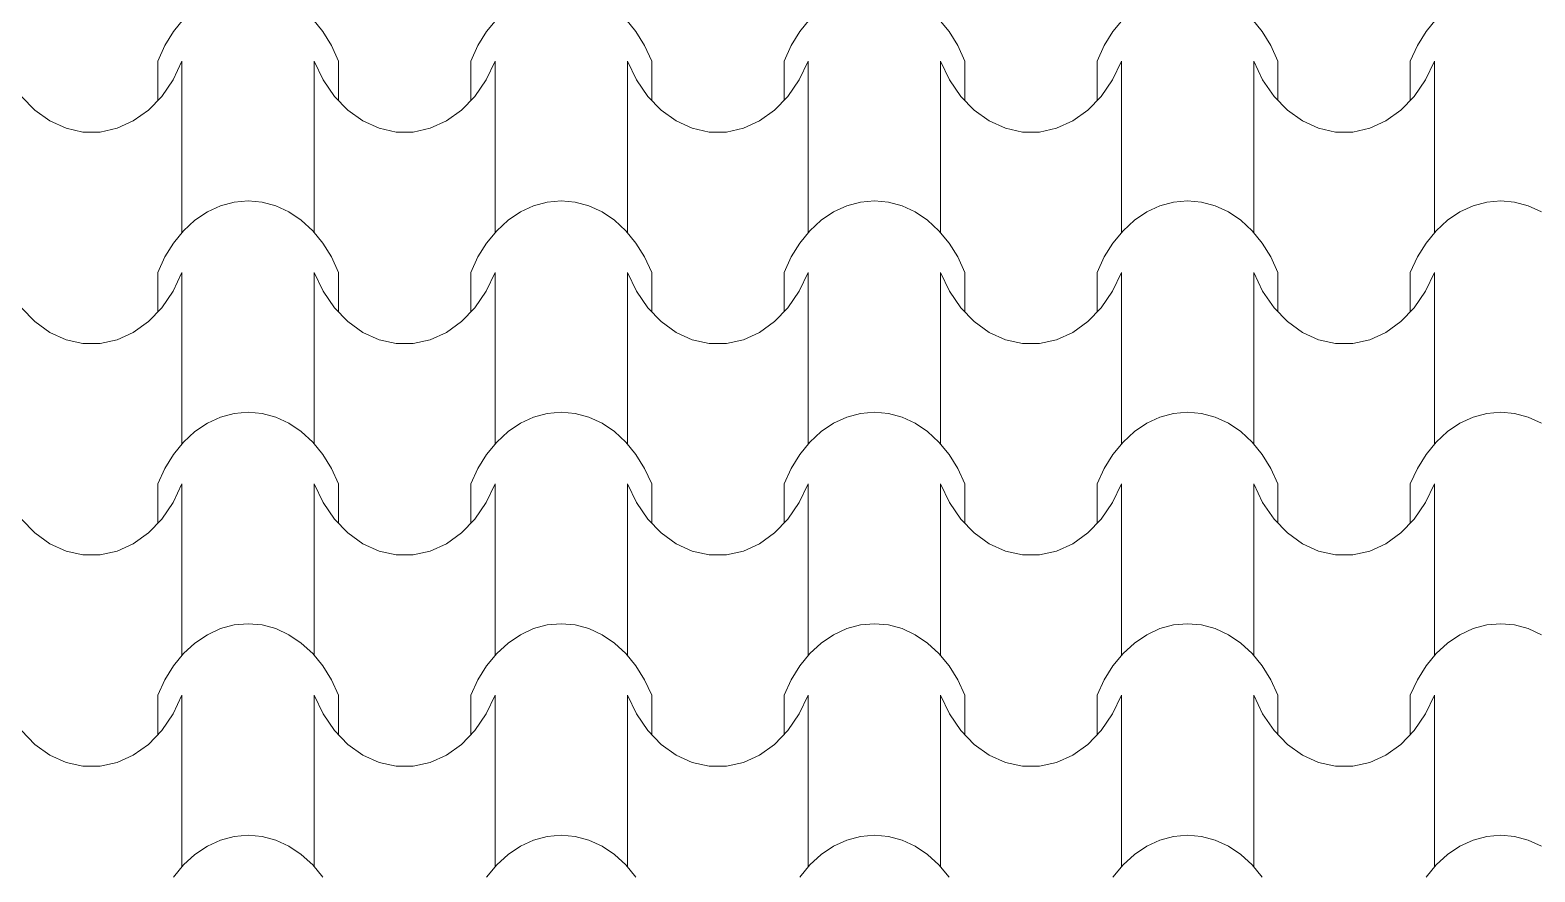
# Model space of a CAD drawing. Header units: millimetres. Extents: x 42452 to 2852333, y -419346 to 834876.
# Drawn here: x 2630240 to 2633486, y 649887 to 651705 of the extents above; entities that cross this region are included whole.
import ezdxf

# ---------------------------------------------------------------- set-up
doc = ezdxf.new("R2010")
doc.units = ezdxf.units.MM
doc.layers.add('M-2 keramitin shtrixi_Ном._пера__21_Pen_No__1', color=7, linetype='Continuous', lineweight=15)
doc.layers.add('memar', color=7, linetype='Continuous', lineweight=25)

# ---------------------------------------------------------------- blocks, each defined once
blk = doc.blocks.new('*X17')
at = {"layer": 'M-2 keramitin shtrixi_Ном._пера__21_Pen_No__1', "color": 7, "linetype": 'Continuous', "lineweight": 15}
for p, q in [((-255790, -1359009), (-255768.2, -1358982.3)), ((-255489.8, -1358982.3), (-255468, -1359009)), ((-255114.5, -1359009), (-255092.6, -1358982.3)), ((-254814.3, -1358982.3), (-254792.5, -1359009)), ((-254438.9, -1359009), (-254417.1, -1358982.3)), ((-254138.7, -1358982.3), (-254116.9, -1359009)), ((-253763.3, -1359009), (-253741.5, -1358982.3)), ((-253463.2, -1358982.3), (-253441.3, -1359009)), ((-253087.8, -1359009), (-253066, -1358982.3)), ((-255808.7, -1359039.2), (-255790, -1359009)), ((-255468, -1359009), (-255449.3, -1359039.2)), ((-255133.2, -1359039.2), (-255114.5, -1359009)), ((-254792.5, -1359009), (-254773.7, -1359039.2)), ((-254457.6, -1359039.2), (-254438.9, -1359009)), ((-254116.9, -1359009), (-254098.2, -1359039.2)), ((-253782.1, -1359039.2), (-253763.3, -1359009)), ((-253441.3, -1359009), (-253422.6, -1359039.2)), ((-253106.5, -1359039.2), (-253087.8, -1359009)), ((-255824, -1359072.4), (-255808.7, -1359039.2)), ((-255449.3, -1359039.2), (-255434, -1359072.4)), ((-255148.5, -1359072.4), (-255133.2, -1359039.2)), ((-254773.7, -1359039.2), (-254758.4, -1359072.4)), ((-254472.9, -1359072.4), (-254457.6, -1359039.2)), ((-254098.2, -1359039.2), (-254082.9, -1359072.4)), ((-253797.4, -1359072.4), (-253782.1, -1359039.2)), ((-253422.6, -1359039.2), (-253407.3, -1359072.4)), ((-253121.8, -1359072.4), (-253106.5, -1359039.2)), ((-255824, -1359157.5), (-255824, -1359072.4)), ((-255771.8, -1359072.4), (-255791.1, -1359113)), ((-255771.8, -1359257.5), (-255771.8, -1359072.4)), ((-255486.3, -1359257.5), (-255486.3, -1359072.4)), ((-255466.9, -1359113), (-255486.3, -1359072.4)), ((-255434, -1359157.5), (-255434, -1359072.4)), ((-255148.5, -1359157.5), (-255148.5, -1359072.4)), ((-255096.2, -1359072.4), (-255115.5, -1359113)), ((-255096.2, -1359257.5), (-255096.2, -1359072.4)), ((-254810.7, -1359257.5), (-254810.7, -1359072.4)), ((-254791.4, -1359113), (-254810.7, -1359072.4)), ((-254758.4, -1359157.5), (-254758.4, -1359072.4)), ((-254472.9, -1359157.5), (-254472.9, -1359072.4)), ((-254420.7, -1359072.4), (-254440, -1359113)), ((-254420.7, -1359257.5), (-254420.7, -1359072.4)), ((-254135.1, -1359257.5), (-254135.1, -1359072.4)), ((-254115.8, -1359113), (-254135.1, -1359072.4)), ((-254082.9, -1359157.5), (-254082.9, -1359072.4)), ((-253797.4, -1359157.5), (-253797.4, -1359072.4)), ((-253745.1, -1359072.4), (-253764.4, -1359113)), ((-253745.1, -1359257.5), (-253745.1, -1359072.4)), ((-253459.6, -1359257.5), (-253459.6, -1359072.4)), ((-253440.3, -1359113), (-253459.6, -1359072.4)), ((-253407.3, -1359157.5), (-253407.3, -1359072.4)), ((-253121.8, -1359157.5), (-253121.8, -1359072.4)), ((-253069.5, -1359072.4), (-253088.9, -1359113)), ((-253069.5, -1359257.5), (-253069.5, -1359072.4)), ((-255791.1, -1359113), (-255815.5, -1359148.7)), ((-255442.5, -1359148.7), (-255466.9, -1359113)), ((-255115.5, -1359113), (-255140, -1359148.7)), ((-254767, -1359148.7), (-254791.4, -1359113)), ((-254440, -1359113), (-254464.4, -1359148.7)), ((-254091.4, -1359148.7), (-254115.8, -1359113)), ((-253764.4, -1359113), (-253788.8, -1359148.7)), ((-253415.8, -1359148.7), (-253440.3, -1359113)), ((-253088.9, -1359113), (-253113.3, -1359148.7)), ((-256089.3, -1359178.6), (-256118.1, -1359148.7)), ((-255815.5, -1359148.7), (-255844.3, -1359178.6)), ((-255413.7, -1359178.6), (-255442.5, -1359148.7)), ((-255140, -1359148.7), (-255168.8, -1359178.6)), ((-254738.2, -1359178.6), (-254767, -1359148.7)), ((-254464.4, -1359148.7), (-254493.2, -1359178.6)), ((-254062.6, -1359178.6), (-254091.4, -1359148.7)), ((-253788.8, -1359148.7), (-253817.6, -1359178.6)), ((-253387, -1359178.6), (-253415.8, -1359148.7)), ((-253113.3, -1359148.7), (-253142.1, -1359178.6)), ((-256056.9, -1359201.8), (-256089.3, -1359178.6)), ((-255844.3, -1359178.6), (-255876.7, -1359201.8)), ((-255381.3, -1359201.8), (-255413.7, -1359178.6)), ((-255168.8, -1359178.6), (-255201.1, -1359201.8)), ((-254705.8, -1359201.8), (-254738.2, -1359178.6)), ((-254493.2, -1359178.6), (-254525.6, -1359201.8)), ((-254030.2, -1359201.8), (-254062.6, -1359178.6)), ((-253817.6, -1359178.6), (-253850, -1359201.8)), ((-253354.7, -1359201.8), (-253387, -1359178.6)), ((-253142.1, -1359178.6), (-253174.4, -1359201.8)), ((-256021.9, -1359217.7), (-256056.9, -1359201.8)), ((-255985.4, -1359225.7), (-256021.9, -1359217.7)), ((-255911.7, -1359217.7), (-255948.2, -1359225.7)), ((-255876.7, -1359201.8), (-255911.7, -1359217.7)), ((-255346.4, -1359217.7), (-255381.3, -1359201.8)), ((-255309.8, -1359225.7), (-255346.4, -1359217.7)), ((-255236.1, -1359217.7), (-255272.7, -1359225.7)), ((-255201.1, -1359201.8), (-255236.1, -1359217.7)), ((-254670.8, -1359217.7), (-254705.8, -1359201.8)), ((-254634.2, -1359225.7), (-254670.8, -1359217.7)), ((-254560.5, -1359217.7), (-254597.1, -1359225.7)), ((-254525.6, -1359201.8), (-254560.5, -1359217.7)), ((-253995.3, -1359217.7), (-254030.2, -1359201.8)), ((-253958.7, -1359225.7), (-253995.3, -1359217.7)), ((-253885, -1359217.7), (-253921.6, -1359225.7)), ((-253850, -1359201.8), (-253885, -1359217.7)), ((-253319.7, -1359217.7), (-253354.7, -1359201.8)), ((-253283.1, -1359225.7), (-253319.7, -1359217.7)), ((-253209.4, -1359217.7), (-253246, -1359225.7)), ((-253174.4, -1359201.8), (-253209.4, -1359217.7)), ((-255966.8, -1359225.7), (-255985.4, -1359225.7)), ((-255948.2, -1359225.7), (-255966.8, -1359225.7)), ((-255291.2, -1359225.7), (-255309.8, -1359225.7)), ((-255272.7, -1359225.7), (-255291.2, -1359225.7)), ((-254615.7, -1359225.7), (-254634.2, -1359225.7)), ((-254597.1, -1359225.7), (-254615.7, -1359225.7)), ((-253940.1, -1359225.7), (-253958.7, -1359225.7)), ((-253921.6, -1359225.7), (-253940.1, -1359225.7)), ((-253264.6, -1359225.7), (-253283.1, -1359225.7)), ((-253246, -1359225.7), (-253264.6, -1359225.7)), ((-255771.8, -1359442.6), (-255771.8, -1359257.5)), ((-255486.3, -1359442.6), (-255486.3, -1359257.5)), ((-255096.2, -1359442.6), (-255096.2, -1359257.5)), ((-254810.7, -1359442.6), (-254810.7, -1359257.5)), ((-254420.7, -1359442.6), (-254420.7, -1359257.5)), ((-254135.1, -1359442.6), (-254135.1, -1359257.5)), ((-253745.1, -1359442.6), (-253745.1, -1359257.5)), ((-253459.6, -1359442.6), (-253459.6, -1359257.5)), ((-253069.5, -1359442.6), (-253069.5, -1359257.5)), ((-255688.6, -1359385.1), (-255659.1, -1359377.1)), ((-255659.1, -1359377.1), (-255629, -1359374.5)), ((-255629, -1359374.5), (-255598.9, -1359377.1)), ((-255598.9, -1359377.1), (-255569.4, -1359385.1)), ((-255013.1, -1359385.1), (-254983.6, -1359377.1)), ((-254983.6, -1359377.1), (-254953.5, -1359374.5)), ((-254953.5, -1359374.5), (-254923.4, -1359377.1)), ((-254923.4, -1359377.1), (-254893.8, -1359385.1)), ((-254337.5, -1359385.1), (-254308, -1359377.1)), ((-254308, -1359377.1), (-254277.9, -1359374.5)), ((-254277.9, -1359374.5), (-254247.8, -1359377.1)), ((-254247.8, -1359377.1), (-254218.3, -1359385.1)), ((-253662, -1359385.1), (-253632.4, -1359377.1)), ((-253632.4, -1359377.1), (-253602.3, -1359374.5)), ((-253602.3, -1359374.5), (-253572.2, -1359377.1)), ((-253572.2, -1359377.1), (-253542.7, -1359385.1)), ((-252986.4, -1359385.1), (-252956.9, -1359377.1)), ((-252956.9, -1359377.1), (-252926.8, -1359374.5)), ((-252926.8, -1359374.5), (-252896.7, -1359377.1)), ((-252896.7, -1359377.1), (-252867.2, -1359385.1)), ((-255743.7, -1359416.2), (-255717, -1359398.2)), ((-255717, -1359398.2), (-255688.6, -1359385.1)), ((-255569.4, -1359385.1), (-255541, -1359398.2)), ((-255541, -1359398.2), (-255514.3, -1359416.2)), ((-255068.1, -1359416.2), (-255041.4, -1359398.2)), ((-255041.4, -1359398.2), (-255013.1, -1359385.1)), ((-254893.8, -1359385.1), (-254865.5, -1359398.2)), ((-254865.5, -1359398.2), (-254838.8, -1359416.2)), ((-254392.6, -1359416.2), (-254365.9, -1359398.2)), ((-254365.9, -1359398.2), (-254337.5, -1359385.1)), ((-254218.3, -1359385.1), (-254189.9, -1359398.2)), ((-254189.9, -1359398.2), (-254163.2, -1359416.2)), ((-253717, -1359416.2), (-253690.3, -1359398.2)), ((-253690.3, -1359398.2), (-253662, -1359385.1)), ((-253542.7, -1359385.1), (-253514.3, -1359398.2)), ((-253514.3, -1359398.2), (-253487.7, -1359416.2)), ((-253041.5, -1359416.2), (-253014.8, -1359398.2)), ((-253014.8, -1359398.2), (-252986.4, -1359385.1)), ((-252867.2, -1359385.1), (-252838.8, -1359398.2)), ((-255790, -1359465.3), (-255768.2, -1359438.7)), ((-255768.2, -1359438.7), (-255743.7, -1359416.2)), ((-255514.3, -1359416.2), (-255489.8, -1359438.7)), ((-255489.8, -1359438.7), (-255468, -1359465.3)), ((-255114.5, -1359465.3), (-255092.6, -1359438.7)), ((-255092.6, -1359438.7), (-255068.1, -1359416.2)), ((-254838.8, -1359416.2), (-254814.3, -1359438.7)), ((-254814.3, -1359438.7), (-254792.5, -1359465.3)), ((-254438.9, -1359465.3), (-254417.1, -1359438.7)), ((-254417.1, -1359438.7), (-254392.6, -1359416.2)), ((-254163.2, -1359416.2), (-254138.7, -1359438.7)), ((-254138.7, -1359438.7), (-254116.9, -1359465.3)), ((-253763.3, -1359465.3), (-253741.5, -1359438.7)), ((-253741.5, -1359438.7), (-253717, -1359416.2)), ((-253487.7, -1359416.2), (-253463.2, -1359438.7)), ((-253463.2, -1359438.7), (-253441.3, -1359465.3)), ((-253087.8, -1359465.3), (-253066, -1359438.7)), ((-253066, -1359438.7), (-253041.5, -1359416.2)), ((-255808.7, -1359495.5), (-255790, -1359465.3)), ((-255468, -1359465.3), (-255449.3, -1359495.5)), ((-255133.2, -1359495.5), (-255114.5, -1359465.3)), ((-254792.5, -1359465.3), (-254773.7, -1359495.5)), ((-254457.6, -1359495.5), (-254438.9, -1359465.3)), ((-254116.9, -1359465.3), (-254098.2, -1359495.5)), ((-253782.1, -1359495.5), (-253763.3, -1359465.3)), ((-253441.3, -1359465.3), (-253422.6, -1359495.5)), ((-253106.5, -1359495.5), (-253087.8, -1359465.3)), ((-255824, -1359528.8), (-255808.7, -1359495.5)), ((-255449.3, -1359495.5), (-255434, -1359528.8)), ((-255148.5, -1359528.8), (-255133.2, -1359495.5)), ((-254773.7, -1359495.5), (-254758.4, -1359528.8)), ((-254472.9, -1359528.8), (-254457.6, -1359495.5)), ((-254098.2, -1359495.5), (-254082.9, -1359528.8)), ((-253797.4, -1359528.8), (-253782.1, -1359495.5)), ((-253422.6, -1359495.5), (-253407.3, -1359528.8)), ((-253121.8, -1359528.8), (-253106.5, -1359495.5)), ((-255824, -1359613.9), (-255824, -1359528.8)), ((-255771.8, -1359528.8), (-255791.1, -1359569.3)), ((-255771.8, -1359713.9), (-255771.8, -1359528.8)), ((-255486.3, -1359713.9), (-255486.3, -1359528.8)), ((-255466.9, -1359569.3), (-255486.3, -1359528.8)), ((-255434, -1359613.9), (-255434, -1359528.8)), ((-255148.5, -1359613.9), (-255148.5, -1359528.8)), ((-255096.2, -1359528.8), (-255115.5, -1359569.3)), ((-255096.2, -1359713.9), (-255096.2, -1359528.8)), ((-254810.7, -1359713.9), (-254810.7, -1359528.8)), ((-254791.4, -1359569.3), (-254810.7, -1359528.8)), ((-254758.4, -1359613.9), (-254758.4, -1359528.8)), ((-254472.9, -1359613.9), (-254472.9, -1359528.8)), ((-254420.7, -1359528.8), (-254440, -1359569.3)), ((-254420.7, -1359713.9), (-254420.7, -1359528.8)), ((-254135.1, -1359713.9), (-254135.1, -1359528.8)), ((-254115.8, -1359569.3), (-254135.1, -1359528.8)), ((-254082.9, -1359613.9), (-254082.9, -1359528.8)), ((-253797.4, -1359613.9), (-253797.4, -1359528.8)), ((-253745.1, -1359528.8), (-253764.4, -1359569.3)), ((-253745.1, -1359713.9), (-253745.1, -1359528.8)), ((-253459.6, -1359713.9), (-253459.6, -1359528.8)), ((-253440.3, -1359569.3), (-253459.6, -1359528.8)), ((-253407.3, -1359613.9), (-253407.3, -1359528.8)), ((-253121.8, -1359613.9), (-253121.8, -1359528.8)), ((-253069.5, -1359528.8), (-253088.9, -1359569.3)), ((-253069.5, -1359713.9), (-253069.5, -1359528.8)), ((-255791.1, -1359569.3), (-255815.5, -1359605)), ((-255442.5, -1359605), (-255466.9, -1359569.3)), ((-255115.5, -1359569.3), (-255140, -1359605)), ((-254767, -1359605), (-254791.4, -1359569.3)), ((-254440, -1359569.3), (-254464.4, -1359605)), ((-254091.4, -1359605), (-254115.8, -1359569.3)), ((-253764.4, -1359569.3), (-253788.8, -1359605)), ((-253415.8, -1359605), (-253440.3, -1359569.3)), ((-253088.9, -1359569.3), (-253113.3, -1359605)), ((-256089.3, -1359634.9), (-256118.1, -1359605)), ((-255815.5, -1359605), (-255844.3, -1359634.9)), ((-255413.7, -1359634.9), (-255442.5, -1359605)), ((-255140, -1359605), (-255168.8, -1359634.9)), ((-254738.2, -1359634.9), (-254767, -1359605)), ((-254464.4, -1359605), (-254493.2, -1359634.9)), ((-254062.6, -1359634.9), (-254091.4, -1359605)), ((-253788.8, -1359605), (-253817.6, -1359634.9)), ((-253387, -1359634.9), (-253415.8, -1359605)), ((-253113.3, -1359605), (-253142.1, -1359634.9)), ((-256056.9, -1359658.2), (-256089.3, -1359634.9)), ((-255844.3, -1359634.9), (-255876.7, -1359658.2)), ((-255381.3, -1359658.2), (-255413.7, -1359634.9)), ((-255168.8, -1359634.9), (-255201.1, -1359658.2)), ((-254705.8, -1359658.2), (-254738.2, -1359634.9)), ((-254493.2, -1359634.9), (-254525.6, -1359658.2)), ((-254030.2, -1359658.2), (-254062.6, -1359634.9)), ((-253817.6, -1359634.9), (-253850, -1359658.2)), ((-253354.7, -1359658.2), (-253387, -1359634.9)), ((-253142.1, -1359634.9), (-253174.4, -1359658.2)), ((-256021.9, -1359674), (-256056.9, -1359658.2)), ((-255876.7, -1359658.2), (-255911.7, -1359674)), ((-255346.4, -1359674), (-255381.3, -1359658.2)), ((-255201.1, -1359658.2), (-255236.1, -1359674)), ((-254670.8, -1359674), (-254705.8, -1359658.2)), ((-254525.6, -1359658.2), (-254560.5, -1359674)), ((-253995.3, -1359674), (-254030.2, -1359658.2)), ((-253850, -1359658.2), (-253885, -1359674)), ((-253319.7, -1359674), (-253354.7, -1359658.2)), ((-253174.4, -1359658.2), (-253209.4, -1359674)), ((-255985.4, -1359682.1), (-256021.9, -1359674)), ((-255966.8, -1359682.1), (-255985.4, -1359682.1)), ((-255948.2, -1359682.1), (-255966.8, -1359682.1)), ((-255911.7, -1359674), (-255948.2, -1359682.1)), ((-255309.8, -1359682.1), (-255346.4, -1359674)), ((-255291.2, -1359682.1), (-255309.8, -1359682.1)), ((-255272.7, -1359682.1), (-255291.2, -1359682.1)), ((-255236.1, -1359674), (-255272.7, -1359682.1)), ((-254634.2, -1359682.1), (-254670.8, -1359674)), ((-254615.7, -1359682.1), (-254634.2, -1359682.1)), ((-254597.1, -1359682.1), (-254615.7, -1359682.1)), ((-254560.5, -1359674), (-254597.1, -1359682.1)), ((-253958.7, -1359682.1), (-253995.3, -1359674)), ((-253940.1, -1359682.1), (-253958.7, -1359682.1)), ((-253921.6, -1359682.1), (-253940.1, -1359682.1)), ((-253885, -1359674), (-253921.6, -1359682.1)), ((-253283.1, -1359682.1), (-253319.7, -1359674)), ((-253264.6, -1359682.1), (-253283.1, -1359682.1)), ((-253246, -1359682.1), (-253264.6, -1359682.1)), ((-253209.4, -1359674), (-253246, -1359682.1)), ((-255771.8, -1359898.9), (-255771.8, -1359713.9)), ((-255486.3, -1359898.9), (-255486.3, -1359713.9)), ((-255096.2, -1359898.9), (-255096.2, -1359713.9)), ((-254810.7, -1359898.9), (-254810.7, -1359713.9)), ((-254420.7, -1359898.9), (-254420.7, -1359713.9)), ((-254135.1, -1359898.9), (-254135.1, -1359713.9)), ((-253745.1, -1359898.9), (-253745.1, -1359713.9)), ((-253459.6, -1359898.9), (-253459.6, -1359713.9)), ((-253069.5, -1359898.9), (-253069.5, -1359713.9)), ((-255688.6, -1359841.4), (-255659.1, -1359833.5)), ((-255659.1, -1359833.5), (-255629, -1359830.8)), ((-255629, -1359830.8), (-255598.9, -1359833.5)), ((-255598.9, -1359833.5), (-255569.4, -1359841.4)), ((-255013.1, -1359841.4), (-254983.6, -1359833.5)), ((-254983.6, -1359833.5), (-254953.5, -1359830.8)), ((-254953.5, -1359830.8), (-254923.4, -1359833.5)), ((-254923.4, -1359833.5), (-254893.8, -1359841.4)), ((-254337.5, -1359841.4), (-254308, -1359833.5)), ((-254308, -1359833.5), (-254277.9, -1359830.8)), ((-254277.9, -1359830.8), (-254247.8, -1359833.5)), ((-254247.8, -1359833.5), (-254218.3, -1359841.4)), ((-253662, -1359841.4), (-253632.4, -1359833.5)), ((-253632.4, -1359833.5), (-253602.3, -1359830.8)), ((-253602.3, -1359830.8), (-253572.2, -1359833.5)), ((-253572.2, -1359833.5), (-253542.7, -1359841.4)), ((-252986.4, -1359841.4), (-252956.9, -1359833.5)), ((-252956.9, -1359833.5), (-252926.8, -1359830.8)), ((-252926.8, -1359830.8), (-252896.7, -1359833.5)), ((-252896.7, -1359833.5), (-252867.2, -1359841.4)), ((-255743.7, -1359872.5), (-255717, -1359854.5)), ((-255717, -1359854.5), (-255688.6, -1359841.4)), ((-255569.4, -1359841.4), (-255541, -1359854.5)), ((-255541, -1359854.5), (-255514.3, -1359872.5)), ((-255068.1, -1359872.5), (-255041.4, -1359854.5)), ((-255041.4, -1359854.5), (-255013.1, -1359841.4)), ((-254893.8, -1359841.4), (-254865.5, -1359854.5)), ((-254865.5, -1359854.5), (-254838.8, -1359872.5)), ((-254392.6, -1359872.5), (-254365.9, -1359854.5)), ((-254365.9, -1359854.5), (-254337.5, -1359841.4)), ((-254218.3, -1359841.4), (-254189.9, -1359854.5)), ((-254189.9, -1359854.5), (-254163.2, -1359872.5)), ((-253717, -1359872.5), (-253690.3, -1359854.5)), ((-253690.3, -1359854.5), (-253662, -1359841.4)), ((-253542.7, -1359841.4), (-253514.3, -1359854.5)), ((-253514.3, -1359854.5), (-253487.7, -1359872.5)), ((-253041.5, -1359872.5), (-253014.8, -1359854.5)), ((-253014.8, -1359854.5), (-252986.4, -1359841.4)), ((-252867.2, -1359841.4), (-252838.8, -1359854.5)), ((-255790, -1359921.7), (-255768.2, -1359895)), ((-255768.2, -1359895), (-255743.7, -1359872.5)), ((-255514.3, -1359872.5), (-255489.8, -1359895)), ((-255489.8, -1359895), (-255468, -1359921.7)), ((-255114.5, -1359921.7), (-255092.6, -1359895)), ((-255092.6, -1359895), (-255068.1, -1359872.5)), ((-254838.8, -1359872.5), (-254814.3, -1359895)), ((-254814.3, -1359895), (-254792.5, -1359921.7)), ((-254438.9, -1359921.7), (-254417.1, -1359895)), ((-254417.1, -1359895), (-254392.6, -1359872.5)), ((-254163.2, -1359872.5), (-254138.7, -1359895)), ((-254138.7, -1359895), (-254116.9, -1359921.7)), ((-253763.3, -1359921.7), (-253741.5, -1359895)), ((-253741.5, -1359895), (-253717, -1359872.5)), ((-253487.7, -1359872.5), (-253463.2, -1359895)), ((-253463.2, -1359895), (-253441.3, -1359921.7)), ((-253087.8, -1359921.7), (-253066, -1359895)), ((-253066, -1359895), (-253041.5, -1359872.5)), ((-255808.7, -1359951.9), (-255790, -1359921.7)), ((-255468, -1359921.7), (-255449.3, -1359951.9)), ((-255133.2, -1359951.9), (-255114.5, -1359921.7)), ((-254792.5, -1359921.7), (-254773.7, -1359951.9)), ((-254457.6, -1359951.9), (-254438.9, -1359921.7)), ((-254116.9, -1359921.7), (-254098.2, -1359951.9)), ((-253782.1, -1359951.9), (-253763.3, -1359921.7)), ((-253441.3, -1359921.7), (-253422.6, -1359951.9)), ((-253106.5, -1359951.9), (-253087.8, -1359921.7)), ((-255824, -1359985.1), (-255808.7, -1359951.9)), ((-255449.3, -1359951.9), (-255434, -1359985.1)), ((-255148.5, -1359985.1), (-255133.2, -1359951.9)), ((-254773.7, -1359951.9), (-254758.4, -1359985.1)), ((-254472.9, -1359985.1), (-254457.6, -1359951.9)), ((-254098.2, -1359951.9), (-254082.9, -1359985.1)), ((-253797.4, -1359985.1), (-253782.1, -1359951.9)), ((-253422.6, -1359951.9), (-253407.3, -1359985.1)), ((-253121.8, -1359985.1), (-253106.5, -1359951.9)), ((-255824, -1360070.2), (-255824, -1359985.1)), ((-255771.8, -1359985.1), (-255791.1, -1360025.6)), ((-255771.8, -1360170.2), (-255771.8, -1359985.1)), ((-255486.3, -1360170.2), (-255486.3, -1359985.1)), ((-255466.9, -1360025.6), (-255486.3, -1359985.1)), ((-255434, -1360070.2), (-255434, -1359985.1)), ((-255148.5, -1360070.2), (-255148.5, -1359985.1)), ((-255096.2, -1359985.1), (-255115.5, -1360025.6)), ((-255096.2, -1360170.2), (-255096.2, -1359985.1)), ((-254810.7, -1360170.2), (-254810.7, -1359985.1)), ((-254791.4, -1360025.6), (-254810.7, -1359985.1)), ((-254758.4, -1360070.2), (-254758.4, -1359985.1)), ((-254472.9, -1360070.2), (-254472.9, -1359985.1)), ((-254420.7, -1359985.1), (-254440, -1360025.6)), ((-254420.7, -1360170.2), (-254420.7, -1359985.1)), ((-254135.1, -1360170.2), (-254135.1, -1359985.1)), ((-254115.8, -1360025.6), (-254135.1, -1359985.1)), ((-254082.9, -1360070.2), (-254082.9, -1359985.1)), ((-253797.4, -1360070.2), (-253797.4, -1359985.1)), ((-253745.1, -1359985.1), (-253764.4, -1360025.6)), ((-253745.1, -1360170.2), (-253745.1, -1359985.1)), ((-253459.6, -1360170.2), (-253459.6, -1359985.1)), ((-253440.3, -1360025.6), (-253459.6, -1359985.1)), ((-253407.3, -1360070.2), (-253407.3, -1359985.1)), ((-253121.8, -1360070.2), (-253121.8, -1359985.1)), ((-253069.5, -1359985.1), (-253088.9, -1360025.6)), ((-253069.5, -1360170.2), (-253069.5, -1359985.1)), ((-255791.1, -1360025.6), (-255815.5, -1360061.4)), ((-255442.5, -1360061.4), (-255466.9, -1360025.6)), ((-255115.5, -1360025.6), (-255140, -1360061.4)), ((-254767, -1360061.4), (-254791.4, -1360025.6)), ((-254440, -1360025.6), (-254464.4, -1360061.4)), ((-254091.4, -1360061.4), (-254115.8, -1360025.6)), ((-253764.4, -1360025.6), (-253788.8, -1360061.4)), ((-253415.8, -1360061.4), (-253440.3, -1360025.6)), ((-253088.9, -1360025.6), (-253113.3, -1360061.4)), ((-256089.3, -1360091.3), (-256118.1, -1360061.4)), ((-255815.5, -1360061.4), (-255844.3, -1360091.3)), ((-255413.7, -1360091.3), (-255442.5, -1360061.4)), ((-255140, -1360061.4), (-255168.8, -1360091.3)), ((-254738.2, -1360091.3), (-254767, -1360061.4)), ((-254464.4, -1360061.4), (-254493.2, -1360091.3)), ((-254062.6, -1360091.3), (-254091.4, -1360061.4)), ((-253788.8, -1360061.4), (-253817.6, -1360091.3)), ((-253387, -1360091.3), (-253415.8, -1360061.4)), ((-253113.3, -1360061.4), (-253142.1, -1360091.3)), ((-256056.9, -1360114.5), (-256089.3, -1360091.3)), ((-255844.3, -1360091.3), (-255876.7, -1360114.5)), ((-255381.3, -1360114.5), (-255413.7, -1360091.3)), ((-255168.8, -1360091.3), (-255201.1, -1360114.5)), ((-254705.8, -1360114.5), (-254738.2, -1360091.3)), ((-254493.2, -1360091.3), (-254525.6, -1360114.5)), ((-254030.2, -1360114.5), (-254062.6, -1360091.3)), ((-253817.6, -1360091.3), (-253850, -1360114.5)), ((-253354.7, -1360114.5), (-253387, -1360091.3)), ((-253142.1, -1360091.3), (-253174.4, -1360114.5)), ((-256021.9, -1360130.4), (-256056.9, -1360114.5)), ((-255876.7, -1360114.5), (-255911.7, -1360130.4)), ((-255346.4, -1360130.4), (-255381.3, -1360114.5)), ((-255201.1, -1360114.5), (-255236.1, -1360130.4)), ((-254670.8, -1360130.4), (-254705.8, -1360114.5)), ((-254525.6, -1360114.5), (-254560.5, -1360130.4)), ((-253995.3, -1360130.4), (-254030.2, -1360114.5)), ((-253850, -1360114.5), (-253885, -1360130.4)), ((-253319.7, -1360130.4), (-253354.7, -1360114.5)), ((-253174.4, -1360114.5), (-253209.4, -1360130.4)), ((-255985.4, -1360138.4), (-256021.9, -1360130.4)), ((-255966.8, -1360138.4), (-255985.4, -1360138.4)), ((-255948.2, -1360138.4), (-255966.8, -1360138.4)), ((-255911.7, -1360130.4), (-255948.2, -1360138.4)), ((-255309.8, -1360138.4), (-255346.4, -1360130.4)), ((-255291.2, -1360138.4), (-255309.8, -1360138.4)), ((-255272.7, -1360138.4), (-255291.2, -1360138.4)), ((-255236.1, -1360130.4), (-255272.7, -1360138.4)), ((-254634.2, -1360138.4), (-254670.8, -1360130.4)), ((-254615.7, -1360138.4), (-254634.2, -1360138.4)), ((-254597.1, -1360138.4), (-254615.7, -1360138.4)), ((-254560.5, -1360130.4), (-254597.1, -1360138.4)), ((-253958.7, -1360138.4), (-253995.3, -1360130.4)), ((-253940.1, -1360138.4), (-253958.7, -1360138.4)), ((-253921.6, -1360138.4), (-253940.1, -1360138.4)), ((-253885, -1360130.4), (-253921.6, -1360138.4)), ((-253283.1, -1360138.4), (-253319.7, -1360130.4)), ((-253264.6, -1360138.4), (-253283.1, -1360138.4)), ((-253246, -1360138.4), (-253264.6, -1360138.4)), ((-253209.4, -1360130.4), (-253246, -1360138.4)), ((-255771.8, -1360355.3), (-255771.8, -1360170.2)), ((-255486.3, -1360355.3), (-255486.3, -1360170.2)), ((-255096.2, -1360355.3), (-255096.2, -1360170.2)), ((-254810.7, -1360355.3), (-254810.7, -1360170.2)), ((-254420.7, -1360355.3), (-254420.7, -1360170.2)), ((-254135.1, -1360355.3), (-254135.1, -1360170.2)), ((-253745.1, -1360355.3), (-253745.1, -1360170.2)), ((-253459.6, -1360355.3), (-253459.6, -1360170.2)), ((-253069.5, -1360355.3), (-253069.5, -1360170.2)), ((-255688.6, -1360297.8), (-255659.1, -1360289.8)), ((-255659.1, -1360289.8), (-255629, -1360287.2)), ((-255629, -1360287.2), (-255598.9, -1360289.8)), ((-255598.9, -1360289.8), (-255569.4, -1360297.8)), ((-255013.1, -1360297.8), (-254983.6, -1360289.8)), ((-254983.6, -1360289.8), (-254953.5, -1360287.2)), ((-254953.5, -1360287.2), (-254923.4, -1360289.8)), ((-254923.4, -1360289.8), (-254893.8, -1360297.8)), ((-254337.5, -1360297.8), (-254308, -1360289.8)), ((-254308, -1360289.8), (-254277.9, -1360287.2)), ((-254277.9, -1360287.2), (-254247.8, -1360289.8)), ((-254247.8, -1360289.8), (-254218.3, -1360297.8)), ((-253662, -1360297.8), (-253632.4, -1360289.8)), ((-253632.4, -1360289.8), (-253602.3, -1360287.2)), ((-253602.3, -1360287.2), (-253572.2, -1360289.8)), ((-253572.2, -1360289.8), (-253542.7, -1360297.8)), ((-252986.4, -1360297.8), (-252956.9, -1360289.8)), ((-252956.9, -1360289.8), (-252926.8, -1360287.2)), ((-252926.8, -1360287.2), (-252896.7, -1360289.8)), ((-252896.7, -1360289.8), (-252867.2, -1360297.8)), ((-255743.7, -1360328.9), (-255717, -1360310.9)), ((-255717, -1360310.9), (-255688.6, -1360297.8)), ((-255569.4, -1360297.8), (-255541, -1360310.9)), ((-255541, -1360310.9), (-255514.3, -1360328.9)), ((-255068.1, -1360328.9), (-255041.4, -1360310.9)), ((-255041.4, -1360310.9), (-255013.1, -1360297.8)), ((-254893.8, -1360297.8), (-254865.5, -1360310.9)), ((-254865.5, -1360310.9), (-254838.8, -1360328.9)), ((-254392.6, -1360328.9), (-254365.9, -1360310.9)), ((-254365.9, -1360310.9), (-254337.5, -1360297.8)), ((-254218.3, -1360297.8), (-254189.9, -1360310.9)), ((-254189.9, -1360310.9), (-254163.2, -1360328.9)), ((-253717, -1360328.9), (-253690.3, -1360310.9)), ((-253690.3, -1360310.9), (-253662, -1360297.8)), ((-253542.7, -1360297.8), (-253514.3, -1360310.9)), ((-253514.3, -1360310.9), (-253487.7, -1360328.9)), ((-253041.5, -1360328.9), (-253014.8, -1360310.9)), ((-253014.8, -1360310.9), (-252986.4, -1360297.8)), ((-252867.2, -1360297.8), (-252838.8, -1360310.9)), ((-255790, -1360378), (-255768.2, -1360351.4)), ((-255768.2, -1360351.4), (-255743.7, -1360328.9)), ((-255514.3, -1360328.9), (-255489.8, -1360351.4)), ((-255489.8, -1360351.4), (-255468, -1360378)), ((-255114.5, -1360378), (-255092.6, -1360351.4)), ((-255092.6, -1360351.4), (-255068.1, -1360328.9)), ((-254838.8, -1360328.9), (-254814.3, -1360351.4)), ((-254814.3, -1360351.4), (-254792.5, -1360378)), ((-254438.9, -1360378), (-254417.1, -1360351.4)), ((-254417.1, -1360351.4), (-254392.6, -1360328.9)), ((-254163.2, -1360328.9), (-254138.7, -1360351.4)), ((-254138.7, -1360351.4), (-254116.9, -1360378)), ((-253763.3, -1360378), (-253741.5, -1360351.4)), ((-253741.5, -1360351.4), (-253717, -1360328.9)), ((-253487.7, -1360328.9), (-253463.2, -1360351.4)), ((-253463.2, -1360351.4), (-253441.3, -1360378)), ((-253087.8, -1360378), (-253066, -1360351.4)), ((-253066, -1360351.4), (-253041.5, -1360328.9)), ((-255808.7, -1360408.2), (-255790, -1360378)), ((-255468, -1360378), (-255449.3, -1360408.2)), ((-255133.2, -1360408.2), (-255114.5, -1360378)), ((-254792.5, -1360378), (-254773.7, -1360408.2)), ((-254457.6, -1360408.2), (-254438.9, -1360378)), ((-254116.9, -1360378), (-254098.2, -1360408.2)), ((-253782.1, -1360408.2), (-253763.3, -1360378)), ((-253441.3, -1360378), (-253422.6, -1360408.2)), ((-253106.5, -1360408.2), (-253087.8, -1360378)), ((-255824, -1360441.5), (-255808.7, -1360408.2)), ((-255449.3, -1360408.2), (-255434, -1360441.5)), ((-255148.5, -1360441.5), (-255133.2, -1360408.2)), ((-254773.7, -1360408.2), (-254758.4, -1360441.5)), ((-254472.9, -1360441.5), (-254457.6, -1360408.2)), ((-254098.2, -1360408.2), (-254082.9, -1360441.5)), ((-253797.4, -1360441.5), (-253782.1, -1360408.2)), ((-253422.6, -1360408.2), (-253407.3, -1360441.5)), ((-253121.8, -1360441.5), (-253106.5, -1360408.2)), ((-255824, -1360526.6), (-255824, -1360441.5)), ((-255771.8, -1360441.5), (-255791.1, -1360482)), ((-255771.8, -1360626.6), (-255771.8, -1360441.5)), ((-255486.3, -1360626.6), (-255486.3, -1360441.5)), ((-255466.9, -1360482), (-255486.3, -1360441.5)), ((-255434, -1360526.6), (-255434, -1360441.5)), ((-255148.5, -1360526.6), (-255148.5, -1360441.5)), ((-255096.2, -1360441.5), (-255115.5, -1360482)), ((-255096.2, -1360626.6), (-255096.2, -1360441.5)), ((-254810.7, -1360626.6), (-254810.7, -1360441.5)), ((-254791.4, -1360482), (-254810.7, -1360441.5)), ((-254758.4, -1360526.6), (-254758.4, -1360441.5)), ((-254472.9, -1360526.6), (-254472.9, -1360441.5)), ((-254420.7, -1360441.5), (-254440, -1360482)), ((-254420.7, -1360626.6), (-254420.7, -1360441.5)), ((-254135.1, -1360626.6), (-254135.1, -1360441.5)), ((-254115.8, -1360482), (-254135.1, -1360441.5)), ((-254082.9, -1360526.6), (-254082.9, -1360441.5)), ((-253797.4, -1360526.6), (-253797.4, -1360441.5)), ((-253745.1, -1360441.5), (-253764.4, -1360482)), ((-253745.1, -1360626.6), (-253745.1, -1360441.5)), ((-253459.6, -1360626.6), (-253459.6, -1360441.5)), ((-253440.3, -1360482), (-253459.6, -1360441.5)), ((-253407.3, -1360526.6), (-253407.3, -1360441.5)), ((-253121.8, -1360526.6), (-253121.8, -1360441.5)), ((-253069.5, -1360441.5), (-253088.9, -1360482)), ((-253069.5, -1360626.6), (-253069.5, -1360441.5)), ((-255791.1, -1360482), (-255815.5, -1360517.7)), ((-255442.5, -1360517.7), (-255466.9, -1360482)), ((-255115.5, -1360482), (-255140, -1360517.7)), ((-254767, -1360517.7), (-254791.4, -1360482)), ((-254440, -1360482), (-254464.4, -1360517.7)), ((-254091.4, -1360517.7), (-254115.8, -1360482)), ((-253764.4, -1360482), (-253788.8, -1360517.7)), ((-253415.8, -1360517.7), (-253440.3, -1360482)), ((-253088.9, -1360482), (-253113.3, -1360517.7)), ((-256089.3, -1360547.6), (-256118.1, -1360517.7)), ((-256056.9, -1360570.9), (-256089.3, -1360547.6)), ((-255844.3, -1360547.6), (-255876.7, -1360570.9)), ((-255815.5, -1360517.7), (-255844.3, -1360547.6)), ((-255413.7, -1360547.6), (-255442.5, -1360517.7)), ((-255381.3, -1360570.9), (-255413.7, -1360547.6)), ((-255168.8, -1360547.6), (-255201.1, -1360570.9)), ((-255140, -1360517.7), (-255168.8, -1360547.6)), ((-254738.2, -1360547.6), (-254767, -1360517.7)), ((-254705.8, -1360570.9), (-254738.2, -1360547.6)), ((-254493.2, -1360547.6), (-254525.6, -1360570.9)), ((-254464.4, -1360517.7), (-254493.2, -1360547.6)), ((-254062.6, -1360547.6), (-254091.4, -1360517.7)), ((-254030.2, -1360570.9), (-254062.6, -1360547.6)), ((-253817.6, -1360547.6), (-253850, -1360570.9)), ((-253788.8, -1360517.7), (-253817.6, -1360547.6)), ((-253387, -1360547.6), (-253415.8, -1360517.7)), ((-253354.7, -1360570.9), (-253387, -1360547.6)), ((-253142.1, -1360547.6), (-253174.4, -1360570.9)), ((-253113.3, -1360517.7), (-253142.1, -1360547.6)), ((-256021.9, -1360586.7), (-256056.9, -1360570.9)), ((-255876.7, -1360570.9), (-255911.7, -1360586.7)), ((-255346.4, -1360586.7), (-255381.3, -1360570.9)), ((-255201.1, -1360570.9), (-255236.1, -1360586.7)), ((-254670.8, -1360586.7), (-254705.8, -1360570.9)), ((-254525.6, -1360570.9), (-254560.5, -1360586.7)), ((-253995.3, -1360586.7), (-254030.2, -1360570.9)), ((-253850, -1360570.9), (-253885, -1360586.7)), ((-253319.7, -1360586.7), (-253354.7, -1360570.9)), ((-253174.4, -1360570.9), (-253209.4, -1360586.7)), ((-255985.4, -1360594.8), (-256021.9, -1360586.7)), ((-255966.8, -1360594.8), (-255985.4, -1360594.8)), ((-255948.2, -1360594.8), (-255966.8, -1360594.8)), ((-255911.7, -1360586.7), (-255948.2, -1360594.8)), ((-255309.8, -1360594.8), (-255346.4, -1360586.7)), ((-255291.2, -1360594.8), (-255309.8, -1360594.8)), ((-255272.7, -1360594.8), (-255291.2, -1360594.8)), ((-255236.1, -1360586.7), (-255272.7, -1360594.8)), ((-254634.2, -1360594.8), (-254670.8, -1360586.7)), ((-254615.7, -1360594.8), (-254634.2, -1360594.8)), ((-254597.1, -1360594.8), (-254615.7, -1360594.8)), ((-254560.5, -1360586.7), (-254597.1, -1360594.8)), ((-253958.7, -1360594.8), (-253995.3, -1360586.7)), ((-253940.1, -1360594.8), (-253958.7, -1360594.8)), ((-253921.6, -1360594.8), (-253940.1, -1360594.8)), ((-253885, -1360586.7), (-253921.6, -1360594.8)), ((-253283.1, -1360594.8), (-253319.7, -1360586.7)), ((-253264.6, -1360594.8), (-253283.1, -1360594.8)), ((-253246, -1360594.8), (-253264.6, -1360594.8)), ((-253209.4, -1360586.7), (-253246, -1360594.8)), ((-255771.8, -1360811.6), (-255771.8, -1360626.6)), ((-255486.3, -1360811.6), (-255486.3, -1360626.6)), ((-255096.2, -1360811.6), (-255096.2, -1360626.6)), ((-254810.7, -1360811.6), (-254810.7, -1360626.6)), ((-254420.7, -1360811.6), (-254420.7, -1360626.6)), ((-254135.1, -1360811.6), (-254135.1, -1360626.6)), ((-253745.1, -1360811.6), (-253745.1, -1360626.6)), ((-253459.6, -1360811.6), (-253459.6, -1360626.6)), ((-253069.5, -1360811.6), (-253069.5, -1360626.6)), ((-255659.1, -1360746.2), (-255629, -1360743.5)), ((-255629, -1360743.5), (-255598.9, -1360746.2)), ((-254983.6, -1360746.2), (-254953.5, -1360743.5)), ((-254953.5, -1360743.5), (-254923.4, -1360746.2)), ((-254308, -1360746.2), (-254277.9, -1360743.5)), ((-254277.9, -1360743.5), (-254247.8, -1360746.2)), ((-253632.4, -1360746.2), (-253602.3, -1360743.5)), ((-253602.3, -1360743.5), (-253572.2, -1360746.2)), ((-252956.9, -1360746.2), (-252926.8, -1360743.5)), ((-252926.8, -1360743.5), (-252896.7, -1360746.2)), ((-255743.7, -1360785.2), (-255717, -1360767.2)), ((-255717, -1360767.2), (-255688.6, -1360754.1)), ((-255688.6, -1360754.1), (-255659.1, -1360746.2)), ((-255598.9, -1360746.2), (-255569.4, -1360754.1)), ((-255569.4, -1360754.1), (-255541, -1360767.2)), ((-255541, -1360767.2), (-255514.3, -1360785.2)), ((-255068.1, -1360785.2), (-255041.4, -1360767.2)), ((-255041.4, -1360767.2), (-255013.1, -1360754.1)), ((-255013.1, -1360754.1), (-254983.6, -1360746.2)), ((-254923.4, -1360746.2), (-254893.8, -1360754.1)), ((-254893.8, -1360754.1), (-254865.5, -1360767.2)), ((-254865.5, -1360767.2), (-254838.8, -1360785.2)), ((-254392.6, -1360785.2), (-254365.9, -1360767.2)), ((-254365.9, -1360767.2), (-254337.5, -1360754.1)), ((-254337.5, -1360754.1), (-254308, -1360746.2)), ((-254247.8, -1360746.2), (-254218.3, -1360754.1)), ((-254218.3, -1360754.1), (-254189.9, -1360767.2)), ((-254189.9, -1360767.2), (-254163.2, -1360785.2)), ((-253717, -1360785.2), (-253690.3, -1360767.2)), ((-253690.3, -1360767.2), (-253662, -1360754.1)), ((-253662, -1360754.1), (-253632.4, -1360746.2)), ((-253572.2, -1360746.2), (-253542.7, -1360754.1)), ((-253542.7, -1360754.1), (-253514.3, -1360767.2)), ((-253514.3, -1360767.2), (-253487.7, -1360785.2)), ((-253041.5, -1360785.2), (-253014.8, -1360767.2)), ((-253014.8, -1360767.2), (-252986.4, -1360754.1)), ((-252986.4, -1360754.1), (-252956.9, -1360746.2)), ((-252896.7, -1360746.2), (-252867.2, -1360754.1)), ((-252867.2, -1360754.1), (-252838.8, -1360767.2)), ((-255790, -1360834.4), (-255768.2, -1360807.7)), ((-255768.2, -1360807.7), (-255743.7, -1360785.2)), ((-255514.3, -1360785.2), (-255489.8, -1360807.7)), ((-255489.8, -1360807.7), (-255468, -1360834.4)), ((-255114.5, -1360834.4), (-255092.6, -1360807.7)), ((-255092.6, -1360807.7), (-255068.1, -1360785.2)), ((-254838.8, -1360785.2), (-254814.3, -1360807.7)), ((-254814.3, -1360807.7), (-254792.5, -1360834.4)), ((-254438.9, -1360834.4), (-254417.1, -1360807.7)), ((-254417.1, -1360807.7), (-254392.6, -1360785.2)), ((-254163.2, -1360785.2), (-254138.7, -1360807.7)), ((-254138.7, -1360807.7), (-254116.9, -1360834.4)), ((-253763.3, -1360834.4), (-253741.5, -1360807.7)), ((-253741.5, -1360807.7), (-253717, -1360785.2)), ((-253487.7, -1360785.2), (-253463.2, -1360807.7)), ((-253463.2, -1360807.7), (-253441.3, -1360834.4)), ((-253087.8, -1360834.4), (-253066, -1360807.7)), ((-253066, -1360807.7), (-253041.5, -1360785.2))]:
    blk.add_line(p, q, dxfattribs=at)
blk = doc.blocks.new('Fill_2')
at = {"layer": 'M-2 keramitin shtrixi_Ном._пера__21_Pen_No__1', "color": 7, "linetype": 'Continuous', "lineweight": 15}
blk.add_blockref('*X17', (0, 0), dxfattribs=at)

msp = doc.modelspace()

# ---------------------------------------------------------------- block references
at = {"layer": 'memar', "color": 7, "linetype": 'Continuous', "lineweight": 25}
msp.add_blockref('Fill_2', (2886339.40236, 2010710.49399), dxfattribs=at)

doc.saveas('drawing.dxf')
